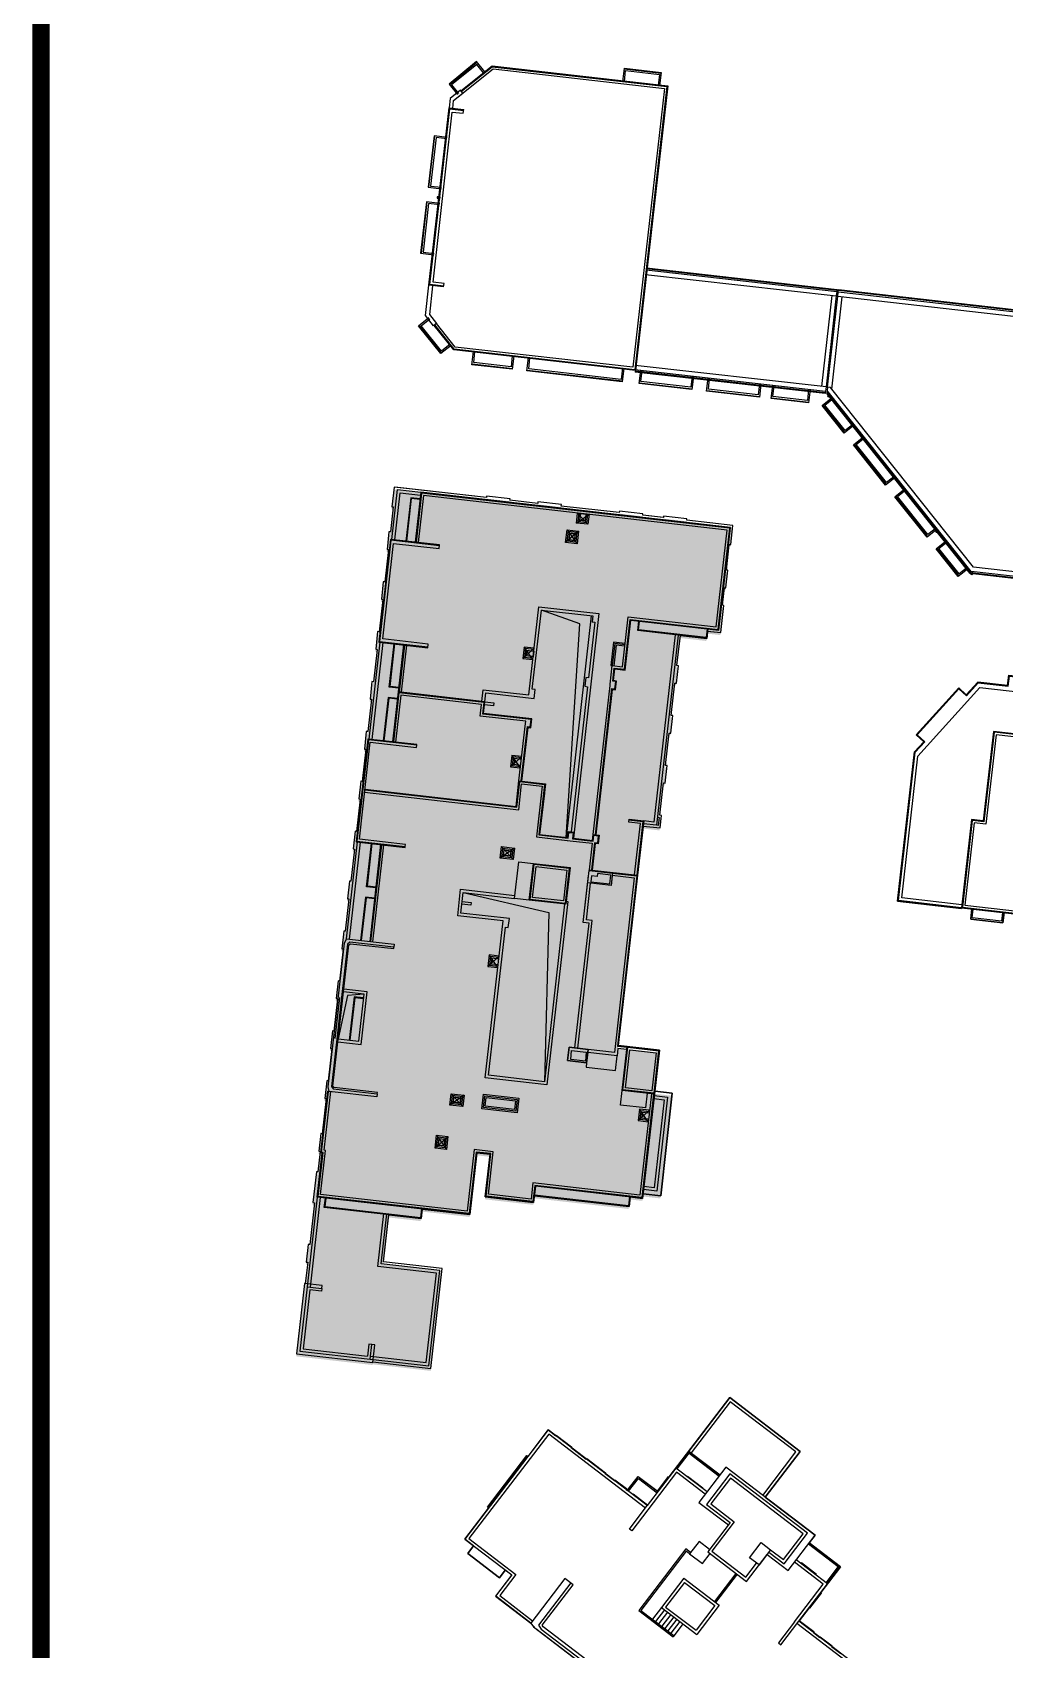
# Model space of a CAD drawing. Extents: x -59851 to 653804, y -249523 to 437614.
# Drawn here: x 21426 to 23402, y 216004 to 219288 of the extents above; entities that cross this region are included whole.
import ezdxf
from ezdxf.enums import TextEntityAlignment as Align

# ---------------------------------------------------------------- set-up
doc = ezdxf.new("R2010")
doc.units = 0
doc.header["$LTSCALE"] = 1000
doc.header["$MEASUREMENT"] = 0
for name, color, linetype in [('2015G34小桃园地块总图20160503$0$WINDOW', 4, 'Continuous'), ('LABEL_FIXBOX_PM', 7, 'Continuous'), ('LABEL_TXT_PM', 1, 'Continuous')]:
    doc.layers.add(name, color=color, linetype=linetype)
doc.styles.add('LABEL_TXT_PM', font='pm_njadri_romans1.shx', dxfattribs={"width": 0.7, "bigfont": 'pm_njadri_hztxt.shx'})

# ---------------------------------------------------------------- blocks, each defined once
blk = doc.blocks.new('PMSheet_A1_20150113_5-3892016032414355901')
at = {"layer": 'LABEL_FIXBOX_PM', "const_width": 0.35}
blk.add_lwpolyline([(751, 10), (751, 584)], dxfattribs=at)
at = {"layer": 'LABEL_TXT_PM', "style": 'LABEL_TXT_PM'}
for tag, height, width, p in [('修改图应说明理由', 4.5, 0.7, (788.353, 468.8)), ('出图章签名', 4.5, 0.7, (759.458, 338.088)), ('建设单位_U01', 4.5, 0.7, (800.9, 212.141)), ('建设单位', 4.5, 0.7, (800.9, 210.197)), ('建设单位_D01', 4.5, 0.7, (800.9, 207.403)), ('项目名称_U01', 4.5, 0.7, (800.9, 200.423)), ('项目名称', 4.5, 0.7, (800.9, 198.194)), ('项目名称_D01', 4.5, 0.7, (800.9, 195.297)), ('设计编号', 4.5, 0.6, (780.758, 187.897)), ('分项号', 4.5, 0.6, (820.258, 187.997)), ('项目经理签名', 4.5, 0.7, (810.177, 172.265)), ('项目经理', 4.5, 0.7, (780.258, 171.997)), ('审定签名', 4.5, 0.7, (810.177, 164.165)), ('审定', 4.5, 0.7, (780.258, 163.897)), ('审核签名', 4.5, 0.7, (810.177, 156.265)), ('审核', 4.5, 0.7, (780.258, 155.997)), ('项目负责签名', 4.5, 0.7, (810.177, 148.265)), ('项目负责', 4.5, 0.7, (780.258, 147.997)), ('专业负责签名', 4.5, 0.7, (810.177, 140.265)), ('专业负责', 4.5, 0.7, (780.258, 139.997)), ('校对签名', 4.5, 0.7, (810.177, 132.165)), ('校对', 4.5, 0.7, (780.258, 131.897)), ('设计签名', 4.5, 0.7, (810.177, 124.265)), ('设计', 4.5, 0.7, (780.258, 123.997)), ('绘制', 4.5, 0.7, (780.258, 115.897)), ('绘制签名', 4.5, 0.7, (810.177, 116.165)), ('方案_01签名', 4.5, 0.7, (810.177, 96.165)), ('方案_01', 4.5, 0.7, (780.258, 95.897)), ('方案_02签名', 4.5, 0.7, (810.177, 88.165)), ('方案_02', 4.5, 0.7, (780.258, 87.897)), ('方案_03签名', 4.5, 0.7, (810.205, 80.165)), ('方案_03', 4.5, 0.7, (780.286, 79.897)), ('方案_04', 4.5, 0.7, (780.258, 71.897)), ('方案_04签名', 4.5, 0.7, (810.177, 72.165)), ('图名_U02', 4.5, 0.7, (790.5, 60.2)), ('图名_U01', 4.5, 0.7, (790.5, 54.2)), ('图名', 4.5, 0.7, (790.5, 47.955)), ('图名_D01', 4.5, 0.7, (790.5, 42.4)), ('图名_D02', 4.5, 0.7, (790.5, 37)), ('图号', 3.5, 0.7, (760.967, 20.953)), ('图档号', 3.5, 0.7, (781.1, 20.953)), ('日期', 3.5, 0.7, (801.067, 20.953)), ('版本号', 3.5, 0.7, (820.267, 20.953))]:
    blk.add_attdef(tag, text='', height=height, dxfattribs=dict(at, width=width)).set_placement(p, align=Align.CENTER)
blk = doc.blocks.new('2015G34小桃园地块总图20160503$0$水管')
at = {"layer": '2015G34小桃园地块总图20160503$0$WINDOW'}
for p, q in [((150040, -73150), (149869, -73150)), ((150040, -73250), (149869, -73250))]:
    blk.add_line(p, q, dxfattribs=at)
blk.add_circle((150040, -73200), 50, dxfattribs=at)

msp = doc.modelspace()

# ---------------------------------------------------------------- hatches: boundary and pattern name
msp.add_hatch(color=1).paths.add_polyline_path([(21962.5, 216599.5), (22117.6, 216581.9), (22117.7, 216583.4), (22235.5, 216570), (22258.4, 216772.7), (22139.2, 216786.3), (22150, 216881.6), (22215.6, 216874.2), (22217.8, 216893.6), (22314.7, 216882.6), (22328.9, 217007.8), (22355.7, 217004.8), (22345.9, 216918.3), (22444.3, 216907.2), (22445.8, 216920.6), (22638.1, 216898.8), (22640.3, 216918.1), (22665.6, 216915.3), (22666.6, 216924.2), (22702.4, 216920.2), (22726, 217128.8), (22690.3, 217132.9), (22699.7, 217216.3), (22616.3, 217225.8), (22666.8, 217671.4), (22701.1, 217667.6), (22704, 217692.9), (22701, 217693.2), (22708.4, 217758.8), (22711.4, 217758.5), (22715.4, 217794.3), (22712.5, 217794.6), (22719.9, 217860.2), (22722.9, 217859.8), (22726.9, 217895.6), (22724, 217895.9), (22731.4, 217961.5), (22734.4, 217961.2), (22738.4, 217997), (22735.4, 217997.3), (22742.4, 218058.4), (22796, 218052.3), (22797.7, 218067.2), (22824.5, 218064.2), (22830.8, 218119.3), (22827.8, 218119.7), (22831.9, 218155.4), (22834.9, 218155.1), (22838.9, 218190.9), (22835.9, 218191.2), (22841.8, 218243.4), (22844.8, 218243), (22849.2, 218281.8), (22755.3, 218292.4), (22755.7, 218295.4), (22708, 218300.8), (22707.8, 218297.8), (22665.9, 218302.6), (22666.2, 218305.6), (22618.5, 218311), (22618.2, 218308), (22500.5, 218321.3), (22500.8, 218324.3), (22453.1, 218329.7), (22452.8, 218326.7), (22396.1, 218333.2), (22396.5, 218336.1), (22348.8, 218341.5), (22348.4, 218338.6), (22168.1, 218359), (22160.6, 218359.9), (22156.1, 218319.6), (22159.1, 218319.3), (22153.3, 218268.6), (22150.3, 218268.9), (22146.3, 218233.2), (22147.8, 218233), (22149.2, 218232.8), (22141.8, 218167.3), (22138.8, 218167.6), (22134.8, 218131.8), (22137.8, 218131.5), (22130.3, 218065.9), (22127.3, 218066.2), (22123.3, 218030.5), (22126.3, 218030.1), (22118.8, 217964.6), (22115.8, 217964.9), (22111.8, 217929.1), (22114.8, 217928.8), (22107.3, 217863.2), (22105.8, 217863.4), (22104.4, 217863.5), (22100.3, 217827.8), (22103.3, 217827.4), (22095.8, 217761.8), (22092.9, 217762.2), (22088.8, 217726.4), (22091.8, 217726.1), (22084.4, 217660.5), (22081.4, 217660.8), (22077.3, 217625.1), (22080.3, 217624.7), (22072.9, 217559.1), (22069.9, 217559.5), (22065.8, 217523.7), (22068.8, 217523.4), (22061.4, 217457.8), (22058.4, 217458.1), (22054.3, 217422.4), (22057.3, 217422), (22049.9, 217356.4), (22046.9, 217356.8), (22042.8, 217321), (22045.8, 217320.7), (22038.4, 217255.1), (22035.4, 217255.4), (22031.4, 217219.7), (22034.3, 217219.3), (22026.9, 217153.7), (22023.9, 217154.1), (22019.9, 217118.3), (22022.8, 217118), (22014.7, 217046.4), (22011.8, 217046.8), (22007.7, 217011), (22010.7, 217010.7), (22005.9, 216968.9), (22003, 216969.3), (21995.9, 216906.7), (21998.8, 216906.3), (21989.2, 216821.4), (21986.2, 216821.7), (21982.2, 216785.9), (21985.2, 216785.6), (21980.3, 216742.4), (21978.7, 216742.4)])

# ---------------------------------------------------------------- linework, layer by layer
at = {"extrusion": (8.13991e-08, 1.49611e-06, 1)}
for p, q in [((22274.2, 219181.9, -4.9), (22329.7, 219227.6, -4.9)), ((22629.3, 219213.9, -4.9), (22703.8, 219205.4, -4.9)), ((22274.5, 219133.1, -4.9), (22273.1, 219134.7, -4.9)), ((22302.1, 219123.9, -4.9), (22302.9, 219131.3, -4.9)), ((22232.2, 218973.6, -4.9), (22244, 219077.9, -4.9)), ((22217, 218839.4, -4.9), (22228.8, 218943.8, -4.9)), ((22262.1, 218771.2, -4.9), (22263, 218778.6, -4.9)), ((22234, 218775.9, -4.9), (22232.3, 218774.6, -4.9)), ((23042.2, 218567.7, -4.9), (23063.1, 218752.6, -4.9)), ((23050.8, 218564, -4.9), (23072, 218751.5, -4.9)), ((22212.4, 218693, -4.9), (22257.3, 218636.7, -4.9)), ((22319.9, 218614.9, -4.9), (22401.8, 218605.6, -4.9)), ((22431.7, 218602.2, -4.9), (22625.4, 218580.3, -4.9)), ((22653.1, 218611.9, -4.9), (22651.6, 218598.4, -4.9)), ((22659.7, 218576.4, -4.9), (22767, 218564.2, -4.9)), ((22796.8, 218560.8, -4.9), (22904.1, 218548.7, -4.9)), ((23042.2, 218567.7, -4.9), (23040.6, 218554.3, -4.9)), ((22927.9, 218546, -4.9), (23004, 218537.4, -4.9)), ((23032.6, 218531.6, -4.9), (23077.4, 218475.2, -4.9)), ((23096.1, 218451.8, -4.9), (23161.5, 218369.6, -4.9)), ((23180.2, 218346.2, -4.9), (23245.6, 218264, -4.9)), ((23264.3, 218240.5, -4.9), (23309.2, 218184.2, -4.9))]:
    msp.add_line(p, q, dxfattribs=at)
at = {"extrusion": (0.00536, 0.007022, 0.999961)}
for p, q in [((22844.3, 216262.1, -1.4), (22798.8, 216202.5, -0.7)), ((22781.1, 216223.6, -0.8), (22762, 216198.5, -0.5)), ((22802.5, 216207.3, -0.8), (22781.1, 216223.6, -0.8)), ((22754.2, 216208.3, -0.5), (22658.6, 216083.1, 0.8)), ((22754.7, 216204.1, -0.5), (22662.8, 216083.7, 0.8)), ((22763.7, 216201, -0.5), (22754.2, 216208.3, -0.5)), ((22761.9, 216198.6, -0.5), (22754.7, 216204.1, -0.5)), ((22762, 216198.5, -0.5), (22788.1, 216178.6, -0.5)), ((22788.1, 216178.6, -0.5), (22803.6, 216198.9, -0.7)), ((22798.8, 216202.5, -0.7), (22877.5, 216142.5, -0.7)), ((22877.5, 216142.5, -0.7), (22919.4, 216197.3, -1.4)), ((22856.1, 216158.8, -0.7), (22812.4, 216101.6, -0.1)), ((22858.4, 216157, -0.7), (22814.8, 216099.8, -0.1)), ((22750.4, 216148.9, -0.1), (22704.9, 216089.3, 0.6)), ((22751.5, 216140.5, -0.1), (22713.3, 216090.4, 0.5)), ((22750.4, 216148.9, -0.1), (22821.9, 216094.3, -0.1)), ((22751.5, 216140.5, -0.1), (22813.5, 216093.2, -0.1)), ((22704.9, 216089.3, 0.6), (22686.7, 216065.5, 0.8)), ((22711.1, 216084.6, 0.6), (22692.9, 216060.7, 0.8)), ((22704.9, 216089.3, 0.6), (22776.4, 216034.7, 0.6)), ((22713.3, 216090.4, 0.5), (22775.3, 216043.1, 0.5)), ((22813.5, 216093.2, -0.1), (22775.3, 216043.1, 0.5)), ((22821.9, 216094.3, -0.1), (22776.4, 216034.7, 0.6)), ((22658.6, 216083.1, 0.8), (22728.3, 216030, 0.8)), ((22662.8, 216083.7, 0.8), (22730.1, 216032.3, 0.8)), ((22717.3, 216079.9, 0.6), (22699.1, 216056, 0.8)), ((22723.5, 216075.1, 0.6), (22705.3, 216051.3, 0.8)), ((22729.7, 216070.4, 0.6), (22711.5, 216046.5, 0.8)), ((22735.9, 216065.7, 0.6), (22717.7, 216041.8, 0.8)), ((22742.1, 216060.9, 0.6), (22723.9, 216037.1, 0.8)), ((22748.3, 216056.2, 0.6), (22728.3, 216030, 0.8))]:
    msp.add_line(p, q, dxfattribs=at)
at = {"extrusion": (8.13991e-08, 1.49611e-06, 1), "elevation": -4.6}
for points in [[(22297.4, 219169.8), (22360.7, 219220.2), (22717.5, 219179.7), (22652, 218601.4), (22282.8, 218643.3), (22243.1, 218693.2)], [(22298.4, 219168.6), (22361.1, 219218.6), (22715.9, 219178.4), (22650.6, 218603.1), (22283.6, 218644.7), (22244.2, 218694.1)], [(22280.6, 219133.9), (22282.4, 219150.2), (22362.5, 219213.9), (22710.9, 219174.4), (22646.7, 218608.1), (22285.9, 218649), (22247.7, 218696.9)], [(22345.8, 219207.8), (22328.8, 219228.8), (22273.2, 219183.1), (22290.2, 219162.2)], [(22343.5, 219205.9), (22329.3, 219223.3), (22278.4, 219181.5), (22292.6, 219164)], [(22626.4, 219188.5), (22629.5, 219215.4), (22704, 219206.9), (22701, 219180.1)], [(22629.4, 219188.2), (22632, 219210.6), (22700.5, 219202.8), (22698, 219180.4)], [(22280.6, 219133.9), (22282.4, 219150.2), (22301.2, 219165.1), (22296.5, 219171), (22275.3, 219154.1), (22273.1, 219134.7)], [(22262.1, 218771.2), (22232.3, 218774.6), (22273.1, 219134.7), (22302.9, 219131.3)], [(22262.3, 218772.7), (22234, 218775.9), (22274.5, 219133.1), (22302.8, 219129.9)], [(22263, 218778.6), (22240.6, 218781.2), (22279.7, 219126.4), (22302.1, 219123.9)], [(22269.4, 219075), (22242.6, 219078.1), (22230.7, 218973.7), (22257.6, 218970.7)], [(22269, 219072.1), (22246.7, 219074.6), (22235.5, 218976.2), (22257.9, 218973.7)], [(22254.2, 218940.9), (22227.3, 218943.9), (22215.5, 218839.6), (22242.3, 218836.6)], [(22253.8, 218937.9), (22231.5, 218940.5), (22220.3, 218842.1), (22242.7, 218839.5)], [(22674.1, 218810.3), (23061.6, 218766.3), (23060.1, 218752.9)], [(22672.6, 218796.8), (23060.1, 218752.9)], [(22673.6, 218805.8), (23061.1, 218761.8)], [(22673.9, 218808.8), (23061.5, 218764.8)], [(22239.7, 218773.7), (22233.2, 218715.6), (22247.7, 218696.9), (22241.9, 218692.2), (22225.4, 218713.4), (22232.3, 218774.6)], [(23051.2, 218753.9), (23030.2, 218569.1)], [(23060.1, 218752.9), (23039.2, 218568.1)], [(23063.1, 218752.6), (23497.6, 218703.3), (23545.1, 218643.6), (25444.7, 218428.2), (25392.6, 217969.1), (23339.1, 218202), (23048.4, 218567), (23042.2, 218567.7)], [(23063.1, 218752.6), (23064.6, 218766), (23504.6, 218716.1), (23552.2, 218656.3), (25459.6, 218440.1), (25404.5, 217954.2), (25288.3, 217967.4)], [(23064.1, 218761.5), (23502.3, 218711.8), (23549.9, 218652.1), (25454.7, 218436.1), (25400.5, 217959.2), (24542.1, 218056.5)], [(23064.5, 218764.5), (23503.9, 218714.7), (23551.4, 218654.9), (25458, 218438.8), (25403.2, 217955.9), (25287, 217969)], [(22277.3, 218652.6), (22256.2, 218635.8), (22211.3, 218692.1), (22232.4, 218708.9)], [(22275.4, 218655), (22257.8, 218640.9), (22216.6, 218692.5), (22234.2, 218706.5)], [(22404.7, 218631), (22401.7, 218604.1), (22319.7, 218613.4), (22322.7, 218640.3)], [(22401.7, 218631.3), (22399.2, 218608.9), (22323.2, 218617.6), (22325.7, 218639.9)], [(22628.3, 218605.6), (22625.2, 218578.8), (22431.5, 218600.8), (22434.5, 218627.6)], [(22625.3, 218606), (22622.8, 218583.6), (22435, 218604.9), (22437.5, 218627.2)], [(23038.2, 218559.1), (22650.6, 218603.1)], [(23039.2, 218568.1), (22651.6, 218612)], [(23039.2, 218568.1), (23037.6, 218554.7), (22651.6, 218598.4)], [(23037.8, 218556.2), (22651.8, 218599.9)], [(22769.9, 218589.6), (22766.8, 218562.7), (22659.5, 218574.9), (22662.6, 218601.7)], [(22766.9, 218589.9), (22764.4, 218567.5), (22663, 218579), (22665.5, 218601.4)], [(22907, 218574), (22904, 218547.2), (22796.6, 218559.4), (22799.7, 218586.2)], [(22904, 218574.4), (22901.5, 218552), (22800.1, 218563.5), (22802.7, 218585.8)], [(23006.8, 218562.7), (23003.8, 218535.9), (22927.8, 218544.5), (22930.8, 218571.3)], [(23003.8, 218563), (23001.3, 218540.7), (22931.3, 218548.6), (22933.8, 218571)], [(23097.3, 218491.1), (23076.2, 218474.3), (23031.4, 218530.6), (23052.5, 218547.4)], [(23502.7, 218169.8), (23332, 218189.2), (23041.3, 218554.3), (23040.6, 218554.3)], [(23504.4, 218171.1), (23332.8, 218190.6), (23042.1, 218555.7), (23040.8, 218555.8)], [(24136.7, 218102.5), (23334.4, 218193.4), (23043.7, 218558.5), (23041.2, 218558.8)], [(23095.5, 218493.5), (23077.9, 218479.5), (23036.8, 218531.1), (23054.4, 218545.1)], [(23181.5, 218385.5), (23160.3, 218368.7), (23094.9, 218450.8), (23116.1, 218467.6)], [(23179.6, 218387.9), (23162, 218373.8), (23100.3, 218451.3), (23117.9, 218465.3)], [(23265.6, 218279.9), (23244.4, 218263.1), (23179, 218345.2), (23200.2, 218362)], [(23263.7, 218282.2), (23246.1, 218268.2), (23184.4, 218345.7), (23202, 218359.7)], [(23329.1, 218200.1), (23308, 218183.3), (23263.1, 218239.6), (23284.2, 218256.4)], [(23327.2, 218202.5), (23309.6, 218188.4), (23268.5, 218240.1), (23286.1, 218254.1)]]:
    msp.add_lwpolyline(points, dxfattribs=at)
at = {"elevation": -0.7}
for points in [[(21963.3, 216604.5), (22118.3, 216587), (22118.5, 216588.5), (22236.3, 216575.1), (22259.2, 216777.8), (22140, 216791.3), (22150.8, 216886.7), (22216.4, 216879.3), (22218.6, 216898.7), (22315.5, 216887.7), (22329.7, 217012.9), (22356.5, 217009.8), (22346.7, 216923.4), (22445.1, 216912.2), (22446.6, 216925.6), (22638.9, 216903.8), (22641, 216923.2), (22666.4, 216920.4), (22667.4, 216929.3), (22703.2, 216925.2), (22726.8, 217133.9), (22691.1, 217138), (22700.5, 217221.4), (22617.1, 217230.9), (22667.6, 217676.5), (22701.9, 217672.6), (22704.7, 217698), (22701.8, 217698.3), (22709.2, 217763.9), (22712.2, 217763.6), (22716.2, 217799.3), (22713.2, 217799.7), (22720.7, 217865.3), (22723.7, 217864.9), (22727.7, 217900.7), (22724.7, 217901), (22732.2, 217966.6), (22735.2, 217966.3), (22739.2, 218002), (22736.2, 218002.4), (22743.2, 218063.5), (22796.8, 218057.4), (22798.5, 218072.3), (22825.3, 218069.3), (22831.6, 218124.4), (22828.6, 218124.7), (22832.7, 218160.5), (22835.6, 218160.2), (22839.7, 218195.9), (22836.7, 218196.3), (22842.6, 218248.5), (22845.6, 218248.1), (22850, 218286.9), (22756.1, 218297.5), (22756.4, 218300.5), (22708.8, 218305.9), (22708.6, 218302.9), (22666.7, 218307.7), (22667, 218310.6), (22619.3, 218316), (22619, 218313.1), (22501.2, 218326.4), (22501.6, 218329.4), (22453.9, 218334.8), (22453.5, 218331.8), (22396.9, 218338.2), (22397.2, 218341.2), (22349.6, 218346.6), (22349.2, 218343.6), (22168.9, 218364.1), (22161.4, 218364.9), (22156.9, 218324.7), (22159.8, 218324.4), (22154.1, 218273.7), (22151.1, 218274), (22147.1, 218238.3), (22148.5, 218238.1), (22150, 218237.9), (22142.6, 218172.3), (22139.6, 218172.7), (22135.6, 218136.9), (22138.5, 218136.6), (22131.1, 218071), (22128.1, 218071.3), (22124.1, 218035.5), (22127.1, 218035.2), (22119.6, 217969.6), (22116.6, 217970), (22112.6, 217934.2), (22115.6, 217933.9), (22108.1, 217868.3), (22106.6, 217868.4), (22105.1, 217868.6), (22101.1, 217832.8), (22104.1, 217832.5), (22096.6, 217766.9), (22093.7, 217767.3), (22089.6, 217731.5), (22092.6, 217731.2), (22085.1, 217665.6), (22082.2, 217665.9), (22078.1, 217630.1), (22081.1, 217629.8), (22073.7, 217564.2), (22070.7, 217564.6), (22066.6, 217528.8), (22069.6, 217528.5), (22062.2, 217462.9), (22059.2, 217463.2), (22055.1, 217427.4), (22058.1, 217427.1), (22050.7, 217361.5), (22047.7, 217361.9), (22043.6, 217326.1), (22046.6, 217325.8), (22039.2, 217260.2), (22036.2, 217260.5), (22032.1, 217224.7), (22035.1, 217224.4), (22027.7, 217158.8), (22024.7, 217159.2), (22020.6, 217123.4), (22023.6, 217123.1), (22015.5, 217051.5), (22012.5, 217051.9), (22008.5, 217016.1), (22011.5, 217015.7), (22006.7, 216974), (22003.8, 216974.3), (21996.7, 216911.7), (21999.6, 216911.4), (21990, 216826.5), (21987, 216826.8), (21983, 216791), (21985.9, 216790.7), (21981, 216747.5), (21979.5, 216747.5)], [(22551.6, 218310.1), (22550, 218295.8), (22538.7, 218297.1), (22540.3, 218311.4)], [(22551.1, 218309.7), (22549.6, 218296.3), (22539.2, 218297.5), (22540.7, 218310.9)], [(22230.9, 218046.1), (22138.5, 218056.6), (22160.5, 218250.3), (22252.9, 218239.8), (22253.8, 218247.3), (22153.9, 218258.6), (22130.2, 218049.9), (22230.1, 218038.6)], [(22536.2, 218275.6), (22533.3, 218249.4), (22510, 218252), (22513, 218278.3)], [(22532.9, 218273), (22530.6, 218252.7), (22513.3, 218254.7), (22515.6, 218275)], [(22529.6, 218270.4), (22528, 218256), (22516.7, 218257.3), (22518.3, 218271.6)], [(22529.1, 218270), (22527.6, 218256.5), (22517.2, 218257.7), (22518.7, 218271.1)], [(22445.2, 218031.7), (22443.9, 218020.4), (22429.6, 218022), (22430.9, 218033.4)], [(22444.7, 218031.4), (22443.5, 218020.9), (22430.1, 218022.4), (22431.3, 218032.9)], [(22405.9, 217631.6), (22403.2, 217608.4), (22377, 217611.4), (22379.6, 217634.6)], [(22402.5, 217629), (22400.6, 217611.7), (22380.3, 217614), (22382.3, 217631.3)], [(22399.2, 217626.3), (22397.9, 217615), (22383.6, 217616.6), (22384.9, 217628)], [(22398.7, 217625.9), (22397.5, 217615.5), (22384.1, 217617), (22385.3, 217627.5)], [(22519.1, 217592.2), (22510.7, 217517.7), (22436.2, 217526.1), (22444.6, 217600.7)], [(22517.5, 217590.9), (22509.4, 217519.4), (22437.8, 217527.5), (22445.9, 217599)], [(22512.5, 217586.9), (22505.4, 217524.3), (22442.8, 217531.4), (22449.9, 217594)], [(22601.9, 217576.8), (22575.1, 217579.8), (22574.4, 217573.9), (22562.5, 217575.2), (22561.2, 217563.3), (22599.9, 217558.9)], [(22555.7, 217222.7), (22552.7, 217195.9), (22514, 217200.3), (22517, 217227.1)], [(22552.7, 217195.9), (22555.7, 217222.7), (22517, 217227.1), (22514, 217200.3)], [(22552.1, 217217.1), (22550.1, 217199.2), (22520.3, 217202.6), (22522.3, 217220.5)], [(22700.5, 217221.4), (22690.4, 217132), (22624.8, 217139.4), (22634.9, 217228.9)], [(22698.9, 217220.1), (22689.1, 217133.7), (22626.5, 217140.8), (22636.3, 217227.2)], [(22693.9, 217216.1), (22685.1, 217138.6), (22631.4, 217144.7), (22640.2, 217222.2)], [(22303.7, 217129.9), (22301.1, 217106.7), (22274.8, 217109.7), (22277.5, 217132.9)], [(22300.4, 217127.3), (22298.4, 217110), (22278.1, 217112.3), (22280.1, 217129.6)], [(22297.1, 217124.7), (22295.8, 217113.3), (22281.5, 217115), (22282.7, 217126.3)], [(22296.6, 217124.3), (22295.4, 217113.8), (22282, 217115.4), (22283.1, 217125.8)], [(22414.7, 217124), (22411.3, 217094.2), (22339.8, 217102.3), (22343.2, 217132.1)], [(22411.4, 217121.4), (22408.7, 217097.5), (22343.1, 217104.9), (22345.8, 217128.8)], [(22408.1, 217118.7), (22406.1, 217100.8), (22346.4, 217107.6), (22348.5, 217125.5)], [(22247.7, 217048.7), (22270.9, 217046.1), (22268, 217019.9), (22244.7, 217022.5)], [(22250.3, 217045.4), (22267.6, 217043.5), (22265.3, 217023.2), (22248, 217025.2)], [(22253, 217042.1), (22264.3, 217040.8), (22262.7, 217026.5), (22251.3, 217027.8)], [(22253.4, 217041.6), (22263.8, 217040.4), (22262.3, 217027), (22251.8, 217028.2)]]:
    msp.add_lwpolyline(points, close=True, dxfattribs=at)
for points, elevation in [([(22797, 218072.5), (22825.3, 218069.3), (22831.6, 218124.4), (22828.6, 218124.7), (22832.7, 218160.5), (22835.6, 218160.2), (22839.7, 218195.9), (22836.7, 218196.3), (22842.6, 218248.5), (22845.6, 218248.1), (22850, 218286.9), (22756.1, 218297.5), (22756.4, 218300.5), (22708.8, 218305.9), (22708.4, 218302.9), (22666.7, 218307.7), (22667, 218310.6), (22619.3, 218316), (22619, 218313.1), (22501.2, 218326.4), (22501.6, 218329.4), (22453.9, 218334.8), (22453.5, 218331.8), (22396.9, 218338.2), (22397.2, 218341.2), (22349.6, 218346.6), (22349.2, 218343.6), (22161.4, 218364.9), (22156.9, 218324.7), (22159.8, 218324.4), (22154.1, 218273.7), (22151.1, 218274), (22147.1, 218238.3), (22150, 218237.9), (22142.6, 218172.3), (22139.6, 218172.7), (22135.6, 218136.9), (22138.5, 218136.6), (22131.1, 218071), (22128.1, 218071.3), (22124.1, 218035.5), (22127.1, 218035.2), (22119.6, 217969.6), (22116.6, 217970), (22112.6, 217934.2), (22115.6, 217933.9), (22108.1, 217868.3), (22105.1, 217868.6), (22101.1, 217832.8), (22104.1, 217832.5), (22096.6, 217766.9), (22093.7, 217767.3), (22089.6, 217731.5), (22092.6, 217731.2), (22085.1, 217665.6), (22082.2, 217665.9), (22078.1, 217630.1), (22081.1, 217629.8), (22073.7, 217564.2), (22070.7, 217564.6), (22066.6, 217528.8), (22069.6, 217528.5), (22062.2, 217462.9), (22059.2, 217463.2), (22055.1, 217427.4), (22058.1, 217427.1), (22050.7, 217361.5), (22047.7, 217361.9), (22043.6, 217326.1), (22046.6, 217325.8), (22039.2, 217260.2), (22036.2, 217260.5), (22032.1, 217224.7), (22035.1, 217224.4), (22027.7, 217158.8), (22024.7, 217159.2), (22020.6, 217123.4), (22023.6, 217123.1), (22015.5, 217051.5), (22012.5, 217051.9), (22008.5, 217016.1), (22011.5, 217015.7), (22006.7, 216974), (22003.8, 216974.3), (21996.7, 216911.7), (21999.6, 216911.4), (21990, 216826.5), (21987, 216826.8), (21983, 216791), (21985.9, 216790.7), (21981, 216747.5)], -0.7), ([(22156.9, 218258.3), (22168.4, 218359.6), (22216.1, 218354.2)], -0.7), ([(22162.8, 218257.6), (22173.7, 218353), (22215.4, 218348.3)], -0.7), ([(22572, 217658.7), (22605.4, 217953.8), (22611.4, 217953.1), (22613.4, 217971), (22607.5, 217971.7), (22610.2, 217995.5), (22631, 217993.2), (22642.5, 218094.5), (22821.4, 218074.2), (22845, 218282.9), (22216.1, 218354.2), (22204.6, 218252.9)], -0.7), ([(22570.5, 217658.9), (22604.1, 217955.5), (22610.1, 217954.8), (22611.8, 217969.7), (22605.8, 217970.4), (22608.8, 217997.2), (22629.7, 217994.8), (22641.2, 218096.2), (22820, 218075.9), (22843.4, 218281.6), (22217.4, 218352.6), (22206.1, 218252.7)], -0.7), ([(22214.5, 218340.8), (22195.2, 218343), (22185.2, 218255.1)], -0.7), ([(22214.4, 218339.3), (22196.5, 218341.3), (22186.7, 218254.9)], -0.7), ([(22566, 217659.4), (22600.3, 217961.9), (22600.6, 217964.9), (22604.9, 218002.2), (22625.7, 217999.8), (22637.2, 218101.2), (22816.1, 218080.9), (22838.4, 218277.6), (22221.3, 218347.6), (22210.5, 218252.2)], -0.7), ([(22557.6, 218309.5), (22555.3, 218289.2), (22532, 218291.8), (22534.3, 218312.1)], -0.7), ([(22532, 218291.8), (22557.6, 218309.5)], -0.7), ([(22555.3, 218289.2), (22534.3, 218312.1)], -0.7), ([(22554.6, 218309.8), (22552.6, 218292.5), (22535.4, 218294.5), (22537.3, 218311.8)], -0.7), ([(22253.6, 218245.8), (22155.2, 218257), (22131.9, 218051.3), (22230.3, 218040.1)], -0.7), ([(22536.2, 218275.6), (22510, 218252)], -0.7), ([(22513, 218278.3), (22533.3, 218249.4)], -0.7), ([(22340, 217929.5), (22342.7, 217953.4), (22435.1, 217942.9), (22435.8, 217948.9), (22435.8, 217948.9), (22455.4, 218121.8), (22577.6, 218107.9), (22576.3, 218096), (22576.3, 218096), (22562.1, 217970.8), (22562.1, 217970.8), (22561.4, 217964.8), (22561.4, 217964.8), (22527.3, 217663.8)], -0.7), ([(22346, 217928.9), (22348, 217946.8), (22446.4, 217935.6), (22448.4, 217953.5), (22442.4, 217954.2), (22460.7, 218115.1), (22565, 218103.3), (22563.7, 218091.4), (22569.6, 218090.7), (22556.8, 217977.4), (22550.8, 217978.1), (22548.8, 217960.2), (22554.8, 217959.5), (22521.3, 217664.4), (22521.3, 217664.4)], -0.7), ([(22511, 217653.5), (22538.6, 218086.9), (22460.7, 218115.1)], -0.7), ([(22562, 218103.6), (22511, 217653.5)], -0.7), ([(22799, 218076.8), (22796.8, 218057.4), (22656.7, 218073.3), (22658.9, 218092.7)], -0.7), ([(22797.5, 218076.9), (22795.5, 218059.1), (22658.4, 218074.6), (22660.4, 218092.5)], -0.7), ([(22667.6, 217676.5), (22701.9, 217672.6), (22704.7, 217698), (22701.8, 217698.3), (22709.2, 217763.9), (22712.2, 217763.6), (22716.2, 217799.3), (22713.2, 217799.7), (22720.7, 217865.3), (22723.7, 217864.9), (22727.7, 217900.7), (22724.7, 217901), (22732.2, 217966.6), (22735.2, 217966.3), (22739.2, 218002), (22736.2, 218002.4), (22743.2, 218063.5)], -0.7), ([(22738.7, 218064), (22694.9, 217678), (22668.1, 217681)], -0.7), ([(22732.7, 218064.7), (22689.6, 217684.6), (22668.8, 217687)], -0.7), ([(22110.9, 217852.9), (22133.2, 218049.6)], -0.7), ([(22116.9, 217852.2), (22139.2, 218048.9)], -0.7), ([(22170.9, 217956.3), (22151.6, 217958.5), (22161.5, 218046.4)], -0.7), ([(22171.1, 217957.8), (22153.2, 217959.8), (22163, 218046.2)], -0.7), ([(22180.9, 218044.2), (22170.1, 217948.8)], -0.7), ([(22182.4, 218044), (22171.6, 217948.6)], -0.7), ([(22186.9, 218043.5), (22176.1, 217948.1)], -0.7), ([(22445.9, 218037.7), (22425.6, 218040), (22423, 218016.8), (22443.2, 218014.5)], -0.7), ([(22445.9, 218037.7), (22423, 218016.8)], -0.7), ([(22443.2, 218014.5), (22425.6, 218040)], -0.7), ([(22445.5, 218034.7), (22428.2, 218036.7), (22426.3, 218019.4), (22443.6, 218017.4)], -0.7), ([(22631.1, 218047.5), (22607.3, 218050.2), (22601.9, 218002.5), (22604.9, 218002.2)], -0.7), ([(22630.8, 218044.5), (22609.9, 218046.9), (22604.9, 218002.2)], -0.7), ([(22630.5, 218041.5), (22612.6, 218043.6), (22607.9, 218001.8)], -0.7), ([(23408, 217961.9), (23347.6, 217968.7), (23324.2, 217943), (23308.7, 217957.1), (23222.1, 217861.5), (23237.6, 217847.4), (23219.1, 217826.9), (23184.7, 217523.8), (23314.4, 217509.1), (23314.6, 217510.5), (23335.4, 217508.2), (23333.1, 217487.3), (23398.6, 217479.9), (23401, 217500.7), (23427.8, 217497.7)], -0.1), ([(22168.6, 217935.4), (22149.2, 217937.6), (22139.2, 217849.7)], -0.7), ([(22168.4, 217933.9), (22150.5, 217935.9), (22140.7, 217849.5)], -0.7), ([(22421.3, 217767.9), (22433.6, 217876.7), (22439.6, 217876), (22441.6, 217893.9), (22343.3, 217905), (22346, 217928.9), (22170.1, 217948.8), (22158.6, 217847.5)], -0.7), ([(22419.8, 217768), (22432.3, 217878.3), (22438.3, 217877.6), (22440, 217892.5), (22341.6, 217903.7), (22344.3, 217927.5), (22171.4, 217947.2), (22160.1, 217847.3)], -0.7), ([(22415.3, 217768.5), (22428.5, 217884.8), (22429, 217889.3), (22336.6, 217899.7), (22339.3, 217923.6), (22175.4, 217942.2), (22164.6, 217846.8)], -0.7), ([(22346, 217928.9), (22363.9, 217926.8), (22363.2, 217920.9), (22345.3, 217922.9)], -0.7), ([(22207.6, 217840.4), (22207.8, 217841.9), (22107.9, 217853.2), (22084.3, 217644.5), (22184.1, 217633.2), (22184.3, 217634.7)], -0.7), ([(22184.8, 217639.2), (22090.9, 217649.8), (22113.2, 217846.6), (22207.1, 217835.9), (22207.6, 217840.4), (22109.2, 217851.5), (22085.9, 217645.9), (22184.3, 217634.7), (22184.8, 217639.2)], -0.7), ([(22420.9, 217817.7), (22400.7, 217820), (22398, 217796.8), (22418.3, 217794.5)], -0.7), ([(22420.9, 217817.7), (22398, 217796.8)], -0.7), ([(22418.3, 217794.5), (22400.7, 217820)], -0.7), ([(22420.6, 217814.7), (22403.3, 217816.7), (22401.3, 217799.4), (22418.6, 217797.4)], -0.7), ([(22420.2, 217811.8), (22405.9, 217813.4), (22404.7, 217802.1), (22419, 217800.4)], -0.7), ([(22101.7, 217745.2), (22414.7, 217709.7), (22420.6, 217761.9), (22462.4, 217757.2), (22450.7, 217654.3), (22519.3, 217646.6), (22564, 217641.5), (22557.9, 217587.8)], -0.7), ([(22102.2, 217749.7), (22410.8, 217714.7), (22416.7, 217766.9), (22467.3, 217761.1), (22455.7, 217658.3), (22515.3, 217651.5), (22516.7, 217663.5), (22525.6, 217662.4), (22524.2, 217650.5), (22566, 217645.8), (22567.3, 217657.7), (22576.3, 217656.7), (22574.6, 217641.8), (22568.6, 217642.5), (22562.4, 217587.3)], -0.7), ([(22102.4, 217751.2), (22409.4, 217716.4), (22415.3, 217768.5), (22469, 217762.5), (22457.3, 217659.6), (22514, 217653.2), (22515.3, 217665.1), (22527.3, 217663.8), (22525.9, 217651.8), (22564.7, 217647.4), (22566, 217659.4), (22577.9, 217658), (22575.9, 217640.1), (22569.9, 217640.8), (22563.9, 217587.1)], -0.7), ([(22460.8, 217743.8), (22450.7, 217654.3), (22513.3, 217647.2)], -0.7), ([(22466.8, 217743.1), (22457.3, 217659.6), (22514, 217653.2)], -0.7), ([(22696.8, 217694.4), (22699.8, 217694), (22697.9, 217677.6), (22694.9, 217678)], -0.7), ([(22650.3, 217577.3), (22662.1, 217681.7), (22638.3, 217684.4), (22639, 217690.3), (22668.8, 217687), (22656.3, 217576.7)], -0.7), ([(22638.8, 217688.9), (22667.1, 217685.6), (22654.8, 217576.8)], -0.7), ([(22064.9, 217447.5), (22087.2, 217644.2)], -0.7), ([(22070.9, 217446.8), (22093.2, 217643.5)], -0.7), ([(22125, 217550.9), (22105.6, 217553.1), (22115.6, 217641)], -0.7), ([(22125.1, 217552.4), (22107.3, 217554.4), (22117.1, 217640.8)], -0.7), ([(22112.6, 217442.1), (22134.9, 217638.8)], -0.7), ([(22114.1, 217441.9), (22136.4, 217638.6)], -0.7), ([(22118.6, 217441.4), (22140.9, 217638.1)], -0.7), ([(22405.9, 217631.6), (22377, 217611.4)], -0.7), ([(22403.2, 217608.4), (22379.6, 217634.6)], -0.7), ([(22436.2, 217526.1), (22406.4, 217529.5), (22414.8, 217604), (22444.6, 217600.7)], -0.7), ([(22557.9, 217587.8), (22656.3, 217576.7), (22617.1, 217230.9), (22634.9, 217228.9), (22634.3, 217222.9), (22616.4, 217224.9), (22614.7, 217210), (22555.1, 217216.8), (22552.7, 217195.9), (22514, 217200.3), (22517, 217227.1), (22528.9, 217225.8), (22557.6, 217479.2), (22545.7, 217480.5), (22556.5, 217575.9)], -0.7), ([(22557.6, 217479.2), (22545.7, 217480.5), (22557.7, 217586.3)], -0.7), ([(22605.6, 217582.4), (22602.5, 217555.6), (22554.9, 217561)], -0.7), ([(22604.9, 217576.5), (22602.5, 217555.6), (22554.9, 217561)], -0.7), ([(22604.9, 217576.5), (22649.6, 217571.4), (22609.4, 217216.7), (22555.7, 217222.7)], -0.7), ([(22557.9, 217587.8), (22557.7, 217586.3), (22557.7, 217586.3), (22557.7, 217586.3)], -0.7), ([(22557.7, 217586.3), (22605.4, 217580.9)], -0.7), ([(22605.4, 217580.9), (22654.6, 217575.3), (22615.4, 217229.6), (22634.8, 217227.4)], -0.7), ([(22122.6, 217530), (22103.2, 217532.2), (22093.3, 217444.3)], -0.7), ([(22122.4, 217528.5), (22104.6, 217530.5), (22094.8, 217444.1)], -0.7), ([(22511.4, 217523.7), (22514.3, 217523.3), (22472.1, 217150.7), (22346.9, 217164.9), (22383.1, 217483.9), (22290.7, 217494.3), (22296.7, 217548), (22407, 217535.5)], -0.7), ([(22507.7, 217518), (22466.8, 217157.3), (22353.5, 217170.2), (22387.7, 217471.3), (22393.6, 217470.6), (22395.7, 217488.5), (22297.3, 217499.6), (22302, 217541.4), (22406.4, 217529.5)], -0.7), ([(22302, 217541.4), (22475.6, 217500.6), (22466.8, 217157.3)], -0.7), ([(22534.9, 217225.1), (22564.3, 217484.4), (22552.4, 217485.8), (22560.8, 217560.3)], -0.7), ([(22300, 217523.5), (22317.9, 217521.4), (22317.2, 217515.5), (22299.3, 217517.5)], -0.7), ([(22126.7, 217126.5), (22029.8, 217137.5), (22027.8, 217146.7), (22060.9, 217438.9), (22064.9, 217447.5), (22161.8, 217436.5), (22161.1, 217430.5), (22071.7, 217440.7), (22066.7, 217436.7), (22034, 217147.5), (22037.9, 217142.6), (22127.3, 217132.4), (22126.7, 217126.5)], -0.7), ([(22127.3, 217132.4), (22127.7, 217135.4), (22039.5, 217145.4), (22037.1, 217148.4), (22069.6, 217435.1), (22072.6, 217437.5), (22160.8, 217427.5), (22161.1, 217430.5)], -0.7), ([(22375, 217412.3), (22354.7, 217414.6), (22352, 217391.4), (22372.3, 217389.1)], -0.7), ([(22375, 217412.3), (22352, 217391.4)], -0.7), ([(22372.3, 217389.1), (22354.7, 217414.6)], -0.7), ([(22374.6, 217409.3), (22357.3, 217411.3), (22355.4, 217394), (22372.7, 217392)], -0.7), ([(22374.3, 217406.4), (22360, 217408), (22358.7, 217396.6), (22373, 217395)], -0.7), ([(22047.2, 217238.1), (22094.9, 217232.7), (22107.1, 217340), (22059.4, 217345.4)], -0.7), ([(22047.9, 217244.1), (22089.7, 217239.4), (22100.5, 217334.7), (22058.7, 217339.5)], -0.7), ([(22100.5, 217334.7), (22066.6, 217332), (22047.9, 217244.1)], -0.7), ([(22042, 217244.8), (22051.4, 217328.2)], -0.7), ([(22047.9, 217244.1), (22057.4, 217327.6)], -0.7), ([(22099.6, 217327.3), (22080.2, 217329.5), (22070.3, 217241.6)], -0.7), ([(22099.5, 217325.8), (22081.6, 217327.8), (22071.8, 217241.4)], -0.7), ([(22552.7, 217195.9), (22551.7, 217187), (22611.3, 217180.2), (22614.7, 217210)], -0.7), ([(22690.4, 217132), (22666.4, 216920.4), (22448.8, 216945), (22445.1, 216912.2), (22346.7, 216923.4), (22356.5, 217009.8), (22329.7, 217012.9), (22315.5, 216887.7), (22005.5, 216922.8), (22015.6, 217012.3), (22012.6, 217012.6), (22026.8, 217137.8), (22029.8, 217137.5)], -0.7), ([(22688.9, 217132.2), (22665.1, 216922), (22447.5, 216946.7), (22443.7, 216913.9), (22348.4, 216924.7), (22358.2, 217011.2), (22328.3, 217014.5), (22314.1, 216889.3), (22007.1, 216924.1), (22017.3, 217013.6), (22014.3, 217013.9), (22028.3, 217137.6)], -0.7), ([(22684.4, 217132.7), (22661.1, 216927), (22443.5, 216951.7), (22439.8, 216918.9), (22353.3, 216928.7), (22363.1, 217015.1), (22324.4, 217019.5), (22310.2, 216894.3), (22012.1, 216928.1), (22022.2, 217017.5), (22019.3, 217017.9), (22032.8, 217137.1)], -0.7), ([(22675.5, 217133.7), (22672.1, 217103.9), (22621.4, 217109.6), (22624.8, 217139.4)], -0.7), ([(22691.1, 217138), (22726.8, 217133.9), (22703.2, 216925.2), (22667.4, 216929.3)], -0.7), ([(22303.7, 217129.9), (22274.8, 217109.7)], -0.7), ([(22301.1, 217106.7), (22277.5, 217132.9)], -0.7), ([(22690, 217129), (22716.9, 217126), (22695.2, 216935.2), (22668.4, 216938.2)], -0.7), ([(22689.4, 217123.1), (22710.2, 217120.7), (22690, 216941.8), (22669.1, 216944.2)], -0.7), ([(22680.6, 217099.3), (22660.4, 217101.6), (22657.7, 217078.3), (22678, 217076)], -0.7), ([(22680.6, 217099.3), (22657.7, 217078.3)], -0.7), ([(22678, 217076), (22660.4, 217101.6)], -0.7), ([(22680.3, 217096.3), (22663, 217098.3), (22661, 217081), (22678.3, 217079)], -0.7), ([(22680, 217093.3), (22665.7, 217094.9), (22664.4, 217083.6), (22678.7, 217082)], -0.7), ([(22270.9, 217046.1), (22244.7, 217022.5)], -0.7), ([(22247.7, 217048.7), (22268, 217019.9)], -0.7), ([(22005.5, 216922.8), (21984.8, 216741)], -0.7), ([(22011.4, 216922.2), (21990.8, 216740.3)], -0.7), ([(22218.6, 216898.7), (22216.4, 216879.3), (22019.7, 216901.6), (22021.9, 216921)], -0.7), ([(22217.1, 216898.8), (22215.1, 216880.9), (22021.3, 216902.9), (22023.3, 216920.8)], -0.7), ([(22641, 216923.2), (22638.9, 216903.8), (22446.6, 216925.6)], -0.7), ([(22639.6, 216923.4), (22637.5, 216905.5), (22446.8, 216927.1)], -0.7), ([(22113.1, 216593.6), (22232.3, 216580.1), (22254.3, 216773.8), (22135, 216787.4), (22146.5, 216888.7)], -0.7), ([(22113.7, 216599.6), (22227, 216586.7), (22247.6, 216768.6), (22128.4, 216782.1), (22140.6, 216889.4)], -0.7), ([(22118.5, 216588.5), (22236.3, 216575.1), (22259.2, 216777.8), (22140, 216791.3), (22151, 216888.2)], -0.7), ([(22014.6, 216737.6), (22015.3, 216743.6), (21979.6, 216747.6), (21963.3, 216604.5), (22118.3, 216587), (22122.4, 216622.7), (22116.4, 216623.4)], -0.7), ([(21984.8, 216741), (21970, 216609.8), (22113.1, 216593.6)], -0.7), ([(21984.8, 216741), (22014.6, 216737.6)], -0.7), ([(21990.1, 216734.4), (21976.6, 216615.1), (22107.8, 216600.2)], -0.7), ([(22014.6, 216737.6), (22014, 216731.7), (21990.1, 216734.4)], -0.7), ([(22116.4, 216623.4), (22110.5, 216624.1), (22107.8, 216600.2)], -0.7), ([(22113.1, 216593.6), (22116.4, 216623.4)], -0.7), ([(22807.2, 215773.4), (22449.5, 216046.4), (22439.4, 216057.9), (22367.9, 216112.5), (22400.6, 216155.4), (22387.5, 216165.5), (22375.7, 216149.9), (22311.3, 216199.1), (22323.1, 216214.6), (22305.3, 216228.2), (22353.5, 216291.4), (22351.1, 216293.3), (22431.2, 216398.2), (22433.6, 216396.4), (22474.5, 216450), (22490, 216438.2), (22490.9, 216439.4), (22521.9, 216415.7), (22521, 216414.5), (22552, 216390.9), (22552.9, 216392.1), (22591.1, 216362.9), (22590.2, 216361.8), (22609.3, 216347.2), (22610.2, 216348.4), (22634, 216330.2), (22633.1, 216329), (22635.5, 216327.2), (22657.3, 216355.8), (22696.7, 216325.8), (22719.4, 216355.6), (22720.6, 216354.7), (22843.5, 216515.7), (22986.6, 216406.4), (22915.6, 216313.4), (23016.9, 216236.1), (23005.1, 216220.6), (23068.3, 216172.3), (23028.3, 216119.9), (23029.5, 216118.9), (23005.8, 216087.9), (23004.6, 216088.9), (22984.6, 216062.6), (23014.4, 216039.9), (23013.5, 216038.7), (23026.6, 216028.7), (23027.5, 216029.9), (23051.4, 216011.7), (23050.4, 216010.5), (23069.4, 215996)], -3.2)]:
    msp.add_lwpolyline(points, dxfattribs=dict(elevation=elevation))
at = {"extrusion": (0.000166397, 0.001468, 0.999999), "elevation": 322.9}
for points in [[(23314.4, 217508.8), (23184.7, 217523.5), (23219.1, 217826.7), (23237.6, 217847.1), (23222.1, 217861.2), (23308.7, 217956.8), (23324.2, 217942.7), (23347.6, 217968.5), (23408, 217961.7), (23410.4, 217982.5), (23556.4, 217966)], [(23314.6, 217510.3), (23186.4, 217524.8), (23220.5, 217826), (23239.8, 217847.2), (23224.2, 217861.3), (23308.8, 217954.7), (23324.3, 217940.6), (23348.1, 217966.9), (23409.3, 217960), (23411.7, 217980.9), (23556.3, 217964.5), (23556.3, 217964.5)], [(23315.2, 217516.3), (23193, 217530.1), (23225.7, 217818.3), (23351.7, 217957.5), (24646.9, 217810.6)], [(23645.1, 217829.1), (23648.1, 217855.9), (23470.8, 217876), (23468.7, 217858.1), (23379.3, 217868.3), (23358.7, 217686.5), (23334.9, 217689.2), (23314.6, 217510.3), (23427.8, 217497.5), (23427.8, 217497.5)], [(23643.6, 217829.3), (23646.5, 217854.6), (23472.1, 217874.4), (23470.1, 217856.5), (23380.6, 217866.6), (23360, 217684.8), (23336.2, 217687.5), (23316.2, 217511.6), (23428, 217498.9)], [(23639.1, 217829.8), (23641.5, 217850.6), (23476.1, 217869.4), (23474, 217851.5), (23384.6, 217861.6), (23364, 217679.8), (23340.1, 217682.5), (23321.2, 217515.6), (23428.5, 217503.4)], [(23401, 217500.5), (23398.6, 217479.6), (23333.1, 217487.1), (23335.4, 217507.9)], [(23398, 217500.8), (23396, 217483), (23336.4, 217489.7), (23338.4, 217507.6)]]:
    msp.add_lwpolyline(points, dxfattribs=at)
at = {"extrusion": (0.00536, 0.007022, 0.999961), "elevation": 1639.7}
for points in [[(22915.2, 216307.3), (22986.2, 216400.3), (22843.1, 216509.5), (22760.3, 216401)], [(22910.5, 216310.9), (22977.8, 216399.1), (22844.3, 216501.1), (22765.1, 216397.3)], [(22797.1, 216318.2), (22733.9, 216366.4), (22675.7, 216290.1), (22474.2, 216443.9), (22304.9, 216222.1), (22400.3, 216149.3), (22367.5, 216106.4), (22439.1, 216051.8)], [(22672, 216285.3), (22475.3, 216435.5), (22313.3, 216223.2), (22408.7, 216150.4), (22375.9, 216107.5), (22442.7, 216056.5)], [(22489.7, 216432.1), (22490.6, 216433.2), (22521.6, 216409.6), (22520.7, 216408.4)], [(22433.2, 216390.2), (22430.8, 216392), (22350.8, 216287.1), (22353.1, 216285.3)], [(22551.7, 216384.7), (22552.6, 216385.9), (22590.7, 216356.8), (22589.8, 216355.6)], [(22733.9, 216366.4), (22760.3, 216401), (22823.5, 216352.7)], [(22735.1, 216365.5), (22760.6, 216398.9), (22822.6, 216351.5)], [(22736.3, 216364.6), (22760.9, 216396.8), (22821.7, 216350.3)], [(22632.8, 216322.8), (22633.7, 216324), (22609.8, 216342.2), (22608.9, 216341)], [(22635.1, 216321), (22657, 216349.6), (22697.5, 216318.7)], [(22637.5, 216319.2), (22657.6, 216345.4), (22695.7, 216316.3)], [(22793.5, 216313.4), (22735.1, 216358), (22676.8, 216281.7)], [(22696.6, 216317.5), (22695.4, 216318.4), (22719.1, 216349.4), (22720.3, 216348.5)], [(22756.6, 216349.1), (22757.5, 216350.3), (22788.5, 216326.6), (22787.6, 216325.4)], [(22919.1, 216191.1), (22962, 216158.4), (23016.6, 216229.9), (22835.4, 216368.2), (22780.7, 216296.7), (22840.4, 216251.2)], [(22922.7, 216195.9), (22953.7, 216172.2), (23001, 216234.2), (22843.6, 216354.4), (22796.3, 216292.4), (22844, 216256)], [(22926.3, 216200.7), (22952.6, 216180.6), (22992.6, 216233.1), (22844.8, 216346), (22804.7, 216293.5), (22852.4, 216257.1)], [(22645.9, 216312.8), (22646.8, 216314), (22676.6, 216291.3), (22675.7, 216290.1)], [(22676.8, 216281.7), (22644.1, 216238.7), (22639.3, 216242.4), (22675.7, 216290.1)], [(22852.4, 216257.1), (22806.9, 216197.5)], [(23039.2, 216133.4), (23063.8, 216165.6), (23002.9, 216212)], [(23040.4, 216132.5), (23065.9, 216165.9), (23003.9, 216213.2)], [(23041.6, 216131.6), (23068, 216166.2), (23004.8, 216214.4)], [(22322.8, 216208.5), (22311, 216193), (22375.3, 216143.8), (22387.2, 216159.3)], [(22806.9, 216197.5), (22876.1, 216144.7), (22897.9, 216173.3)], [(23184.8, 215901.5), (22983.3, 216055.3), (23041.6, 216131.6), (22978.4, 216179.8)], [(22974.9, 216054.1), (22974.9, 216054.1), (23033.2, 216130.5), (22974.7, 216175.1)], [(23018.9, 216148.9), (23019.8, 216150.1), (22988.8, 216173.7), (22987.9, 216172.5)], [(22520.2, 216133.3), (22454.6, 216047.4), (22460, 216039.6), (22798.6, 215781.1), (22807.6, 215778), (22873.1, 215863.9)], [(23004.3, 216082.7), (23005.4, 216081.8), (23029.1, 216112.8), (23027.9, 216113.7)], [(22974.9, 216054.1), (22942.1, 216011.2), (22946.9, 216007.6), (22983.3, 216055.3)], [(23181.2, 215896.7), (22979.7, 216050.5)], [(23013.1, 216032.5), (23014, 216033.7), (22984.2, 216056.5), (22983.3, 216055.3)], [(23026.2, 216022.5), (23027.2, 216023.7), (23051, 216005.5), (23050.1, 216004.3)]]:
    msp.add_lwpolyline(points, dxfattribs=at)
for points in [[(22902.7, 216169.7), (22883.6, 216184.2), (22907.3, 216215.2), (22926.3, 216200.7)], [(22508.2, 216142.4), (22439.1, 216051.8), (22444.4, 216043.9), (22806.9, 215767.3), (22815.9, 215764.2), (22885, 215854.8), (22868.3, 215867.5), (22805.4, 215785.1), (22801.5, 215786.5), (22464.4, 216043.8), (22462, 216047.2), (22524.9, 216129.6)]]:
    msp.add_lwpolyline(points, close=True, dxfattribs=at)

# ---------------------------------------------------------------- block references
at = {"xscale": 100, "yscale": 100, "zscale": 100}
msp.add_blockref('PMSheet_A1_20150113_5-3892016032414355901', (-53656.1, 176177.3), dxfattribs=at)
at = {"extrusion": (-8.13991e-08, -1.49611e-06, -1), "xscale": 0.02999999999920066, "yscale": 0.02999999999920066, "zscale": -0.03000000000249755, "rotation": 6.468736520900734}
msp.add_blockref('2015G34小桃园地块总图20160503$0$水管', (-26970.3, 220627.8, 4.6), dxfattribs=at)
at = {"extrusion": (8.13991e-08, 1.49611e-06, 1), "yscale": 0.02999999999886942}
for p, xscale, zscale, rotation in [((27933.8, 219635.1, -4.6), 0.03000000000969943, 0.03000000000112011, 218.5308171223829), ((28153, 219359.9, -4.6), 0.03000000000969943, 0.03000000000112011, 218.5308171223829), ((26024.4, 222413.3, -4.6), 0.03000000000462275, 0.03000000000111997, 263.5312657318735)]:
    msp.add_blockref('2015G34小桃园地块总图20160503$0$水管', p, dxfattribs=dict(at, xscale=xscale, zscale=zscale, rotation=rotation))

doc.saveas('drawing.dxf')
